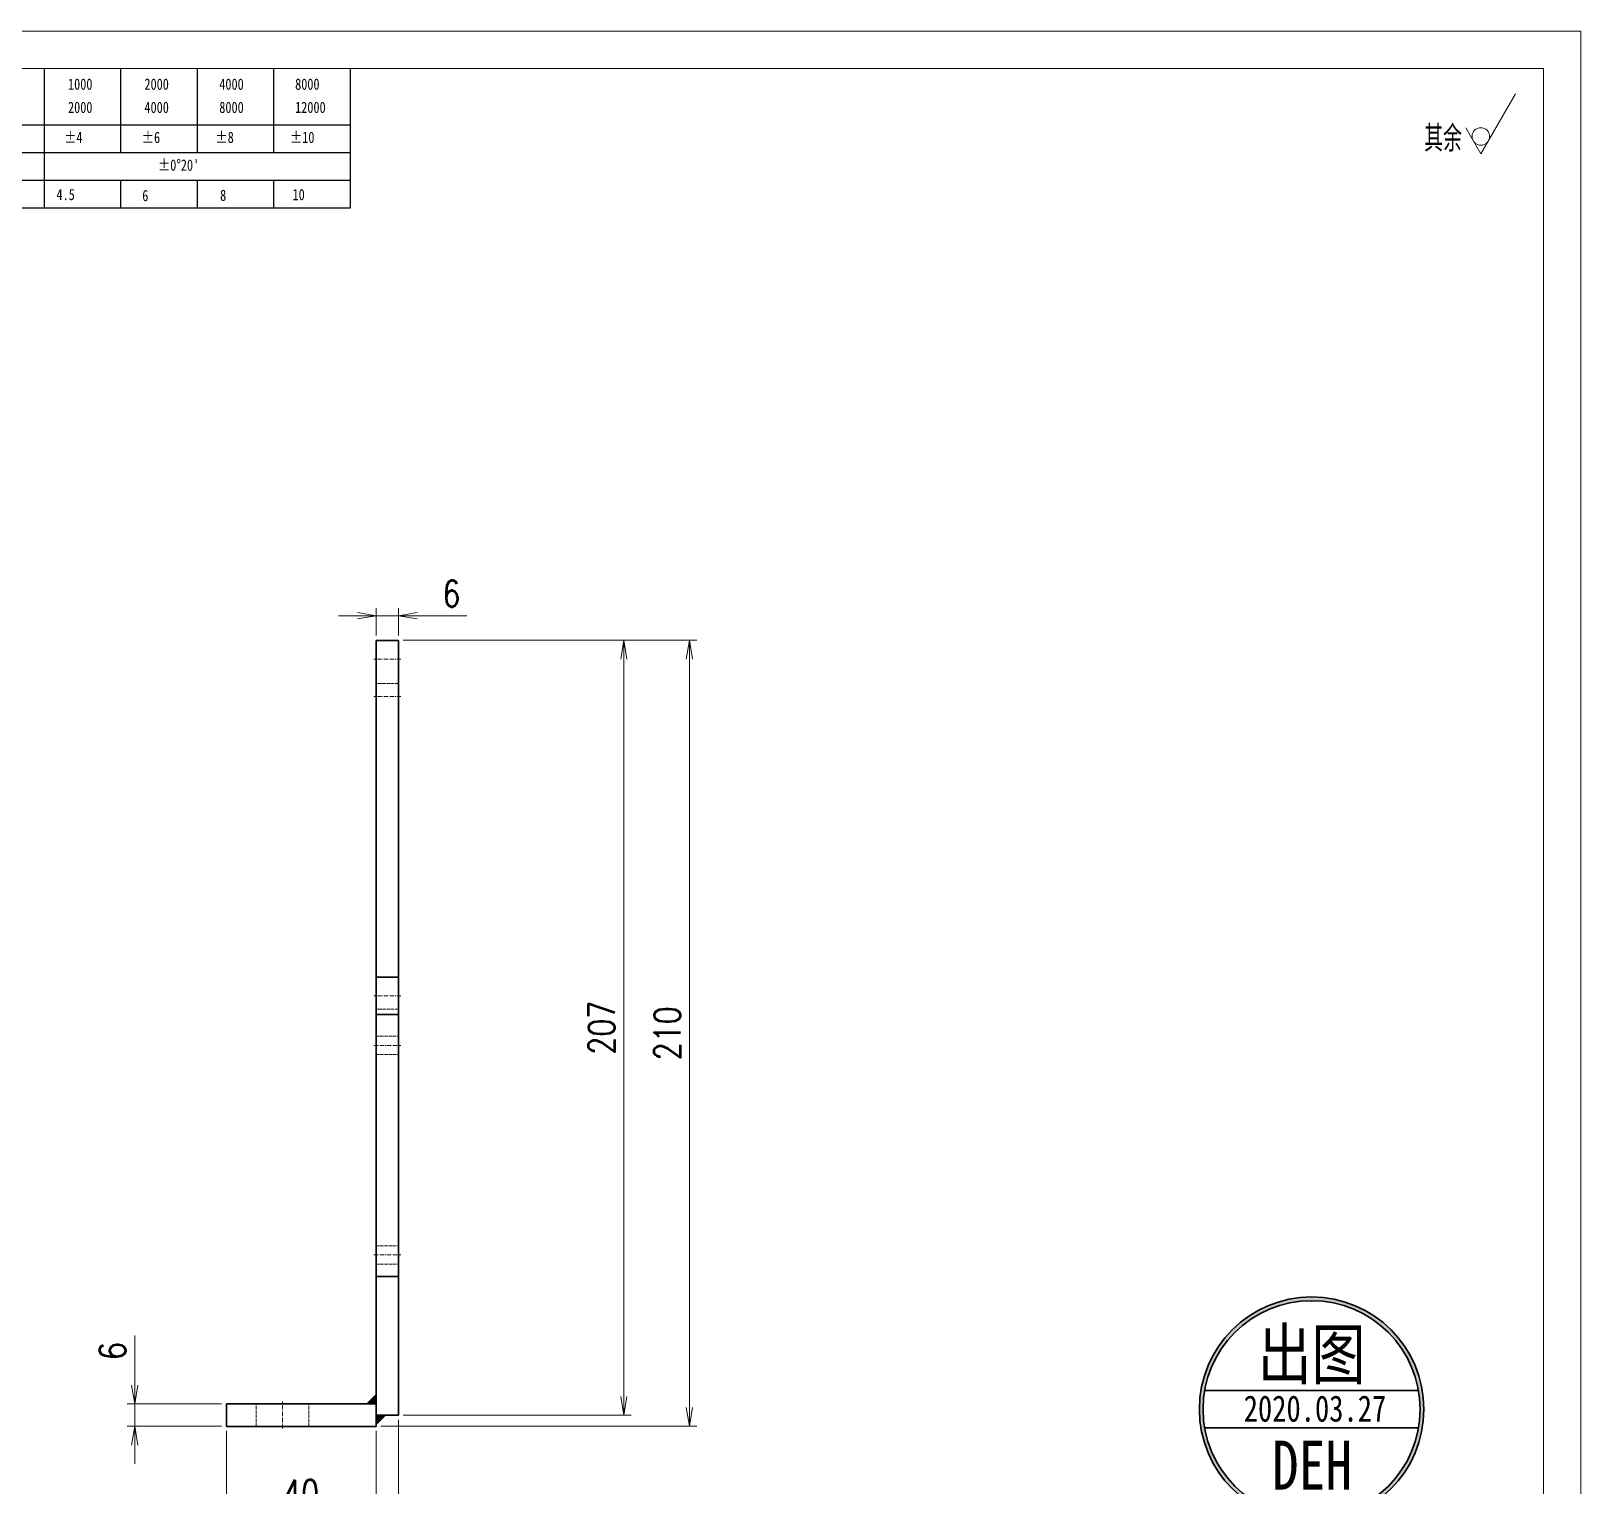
# Model space of a CAD drawing. Header units: millimetres. Extents: x 1333 to 58474, y -42879 to 3618.
# Drawn here: x 58059.8 to 58473.9, y 2798 to 3186.8 of the extents above; entities that cross this region are included whole.
import ezdxf
from ezdxf.enums import TextEntityAlignment as Align

# ---------------------------------------------------------------- set-up
doc = ezdxf.new("R2010")
doc.units = ezdxf.units.MM
doc.header["$LTSCALE"] = 0.5
for name, pattern in [('AM_ISO02W050x2', [3.75, 3, -0.75]), ('AM_ISO08W050x2', [9, 6, -0.75, 1.5, -0.75]), ('DASHDOT', [18.5, 12, -3, 0.5, -3]), ('DASHED', [15, 12, -3]), ('DOT2', [0.125, 0, -0.125])]:
    doc.linetypes.add(name, pattern=pattern)
for name, color, linetype, lineweight in [('中心线', 2, 'AM_ISO08W050x2', 18), ('印章专用-出图', 1, 'Continuous', 80), ('图框', 7, 'Continuous', 18), ('标注线', 3, 'Continuous', 18), ('粗实线', 7, 'Continuous', 35), ('虚线', 1, 'AM_ISO02W050x2', 18)]:
    doc.layers.add(name, color=color, linetype=linetype, lineweight=lineweight)
doc.layers.add('图\\M+19E79\\M+195B6\\M+18E9A', color=7, linetype='Continuous')
doc.layers.add('打印', color=7, linetype='Continuous', lineweight=15, plot=False)
doc.layers.add('打印-禁用', color=7, linetype='Continuous', lineweight=15, plot=False)
doc.styles.add('DIM', font='romans.shx', dxfattribs={"width": 0.8, "bigfont": 'bigfont.shx'})
doc.styles.add('国标', font='simfang.ttf', dxfattribs={"width": 0.8})
doc.styles.add('机械长仿宋', font='gbenor.shx', dxfattribs={"height": 1, "bigfont": 'gbcbig.shx'})
doc.dimstyles.new('DEH 1-2$0', dxfattribs={"dimscale": 2, "dimtxt": 3.5, "dimasz": 2.5, "dimexe": 1, "dimexo": 0.625, "dimgap": 1.2, "dimtad": 1, "dimdsep": 46, "dimtxsty": 'DIM', "dimblk": 'OPEN', "dimcen": 0, "dimclrd": 8, "dimclre": 8, "dimclrt": 2, "dimazin": 2, "dimtfac": 0.5, "dimtmove": 0, "dimatfit": 3, "dimldrblk": 'OPEN', "dimfxl": 0, "dimtolj": 2, "dimlwd": 13, "dimlwe": 13, "dimarcsym": 0})

# ---------------------------------------------------------------- blocks, each defined once
blk = doc.blocks.new('GZDEH零件A3图框V01版')
at = {"layer": '图\\M+19E79\\M+195B6\\M+18E9A', "color": 9}
for p, q in [((3072.2, -1561.98), (3072.2, -1554.46)), ((3082.42, -1561.98), (3082.42, -1554.46)), ((3092.64, -1561.98), (3092.64, -1554.46)), ((3102.86, -1561.98), (3102.86, -1554.46)), ((3113.09, -1573.08), (3113.09, -1554.46)), ((2996.09, -1561.98), (3113.09, -1561.98)), ((3072.2, -1573.08), (3072.2, -1561.98)), ((3082.42, -1565.68), (3082.42, -1561.98)), ((3092.64, -1565.68), (3092.64, -1561.98)), ((3102.86, -1565.68), (3102.86, -1561.98)), ((2996.09, -1565.68), (3113.09, -1565.68)), ((2996.09, -1569.38), (3113.09, -1569.38)), ((3082.42, -1573.08), (3082.42, -1569.48)), ((3092.64, -1573.08), (3092.64, -1569.38)), ((3102.86, -1573.08), (3102.86, -1569.38)), ((2990.09, -1573.08), (3113.09, -1573.08))]:
    blk.add_line(p, q, dxfattribs=at)
at = {"layer": '图框', "linetype": 'Continuous'}
for p, q in [((3272.49, -1554.46), (2882.49, -1554.46)), ((3272.49, -1832.96), (3272.49, -1554.46))]:
    blk.add_line(p, q, dxfattribs=at)
at = {"layer": '打印-禁用', "linetype": 'Continuous'}
for p, q in [((3277.49, -1549.46), (2857.49, -1549.46)), ((3277.49, -1846.46), (3277.49, -1549.46))]:
    blk.add_line(p, q, dxfattribs=at)
at = {"layer": '图\\M+19E79\\M+195B6\\M+18E9A', "color": 9, "style": '国标', "width": 0.8}
for s, p in [('1000', (3075.36, -1557.31)), ('2000', (3085.57, -1557.31)), ('4000', (3095.57, -1557.31)), ('8000', (3105.7, -1557.31)), ('2000', (3075.36, -1560.41)), ('4000', (3085.57, -1560.41)), ('8000', (3095.57, -1560.41)), ('12000', (3105.7, -1560.41)), ('±4', (3074.85, -1564.42)), ('±6', (3085.22, -1564.42)), ('±8', (3095.06, -1564.42)), ('±10', (3105.02, -1564.42)), ("±0%%D20'", (3087.38, -1568.12)), ('4.5', (3073.82, -1572.05)), ('6', (3085.28, -1572.19)), ('8', (3095.68, -1572.15)), ('10', (3105.36, -1572.06))]:
    blk.add_text(s, height=1.5, dxfattribs=at).set_placement(p)
blk = doc.blocks.new('DEH A3')
at = {"layer": '图框'}
blk.add_blockref('GZDEH零件A3图框V01版', (-2857.49, 1846.46), dxfattribs=at)
blk = doc.blocks.new('FINISHER_NON')
at = {"layer": '标注线'}
for p, q in [((0, 0), (4.62, 8)), ((-2.02, 3.5), (0, 0))]:
    blk.add_line(p, q, dxfattribs=at)
blk.add_circle((0, 2.33), 1.17, dxfattribs=at)
blk = doc.blocks.new('其余不去材料')
at = {"layer": '标注线'}
blk.add_blockref('FINISHER_NON', (0, 0), dxfattribs=at)
at = {"layer": '标注线', "color": 7, "linetype": 'DOT2', "style": '机械长仿宋'}
blk.add_text('其余', height=3.5, dxfattribs=at).set_placement((-7.56, 0.3))
blk = doc.blocks.new('_Open')
at = {"color": 0, "linetype": 'ByBlock', "lineweight": -2}
for p, q in [((-1, 0.167), (0, 0)), ((-1, -0.167), (0, 0)), ((0, 0), (-1, 0))]:
    blk.add_line(p, q, dxfattribs=at)
blk = doc.blocks.new('*D45')
at = {"layer": 'Defpoints', "color": 0, "transparency": 16777216}
for p in [(58157.98, 3023.98), (58235.71, 3023.98), (58151.98, 2813.98)]:
    blk.add_point(p, dxfattribs=at)
at = {"layer": '标注线', "color": 8, "lineweight": 13, "transparency": 16777216}
for p, q in [((58159.23, 3023.98), (58237.71, 3023.98)), ((58235.71, 2818.98), (58235.71, 3018.98)), ((58153.23, 2813.98), (58237.71, 2813.98))]:
    blk.add_line(p, q, dxfattribs=at)
at = {"layer": '标注线', "color": 8, "lineweight": 13, "transparency": 16777216, "xscale": 5, "yscale": 5, "zscale": 5}
for p, rotation in [((58235.71, 3023.98), 90), ((58235.71, 2813.98), 270)]:
    blk.add_blockref('_Open', p, dxfattribs=dict(at, rotation=rotation))
at = {"layer": '标注线', "color": 2, "transparency": 16777216, "insert": (58229.81, 2918.98), "char_height": 7, "attachment_point": 5, "rotation": 90, "style": 'DIM'}
blk.add_mtext('\\A2;210', dxfattribs=at)
blk = doc.blocks.new('*D46')
at = {"layer": 'Defpoints', "color": 0, "transparency": 16777216}
for p in [(58157.98, 3023.98), (58218.19, 3023.98), (58157.98, 2816.98)]:
    blk.add_point(p, dxfattribs=at)
at = {"layer": '标注线', "color": 8, "lineweight": 13, "transparency": 16777216}
for p, q in [((58159.23, 3023.98), (58220.19, 3023.98)), ((58218.19, 2821.98), (58218.19, 3018.98)), ((58159.23, 2816.98), (58220.19, 2816.98))]:
    blk.add_line(p, q, dxfattribs=at)
at = {"layer": '标注线', "color": 8, "lineweight": 13, "transparency": 16777216, "xscale": 5, "yscale": 5, "zscale": 5}
for p, rotation in [((58218.19, 3023.98), 90), ((58218.19, 2816.98), 270)]:
    blk.add_blockref('_Open', p, dxfattribs=dict(at, rotation=rotation))
at = {"layer": '标注线', "color": 2, "transparency": 16777216, "insert": (58212.29, 2920.48), "char_height": 7, "attachment_point": 5, "rotation": 90, "style": 'DIM'}
blk.add_mtext('\\A2;207', dxfattribs=at)
blk = doc.blocks.new('*D49')
at = {"layer": 'Defpoints', "color": 0, "transparency": 16777216}
for p in [(58111.98, 2813.98), (58151.98, 2813.98), (58151.98, 2790.26)]:
    blk.add_point(p, dxfattribs=at)
at = {"layer": '标注线', "color": 8, "lineweight": 13, "transparency": 16777216}
for p, q in [((58111.98, 2812.73), (58111.98, 2788.26)), ((58151.98, 2812.73), (58151.98, 2788.26)), ((58116.98, 2790.26), (58146.98, 2790.26))]:
    blk.add_line(p, q, dxfattribs=at)
at = {"layer": '标注线', "color": 8, "lineweight": 13, "transparency": 16777216, "xscale": 5, "yscale": 5, "zscale": 5, "rotation": 180}
blk.add_blockref('_Open', (58111.98, 2790.26), dxfattribs=at)
at = {"layer": '标注线', "color": 8, "lineweight": 13, "transparency": 16777216, "xscale": 5, "yscale": 5, "zscale": 5}
blk.add_blockref('_Open', (58151.98, 2790.26), dxfattribs=at)
at = {"layer": '标注线', "color": 2, "transparency": 16777216, "insert": (58131.98, 2796.16), "char_height": 7, "attachment_point": 5, "style": 'DIM'}
blk.add_mtext('\\A2;40', dxfattribs=at)
blk = doc.blocks.new('*D50')
at = {"layer": 'Defpoints', "color": 0, "transparency": 16777216}
for p in [(58157.98, 2816.98), (58111.98, 2813.98), (58157.98, 2772.03)]:
    blk.add_point(p, dxfattribs=at)
at = {"layer": '标注线', "color": 8, "lineweight": 13, "transparency": 16777216}
for p, q in [((58111.98, 2812.73), (58111.98, 2770.03)), ((58157.98, 2815.73), (58157.98, 2770.03)), ((58116.98, 2772.03), (58152.98, 2772.03))]:
    blk.add_line(p, q, dxfattribs=at)
at = {"layer": '标注线', "color": 8, "lineweight": 13, "transparency": 16777216, "xscale": 5, "yscale": 5, "zscale": 5, "rotation": 180}
blk.add_blockref('_Open', (58111.98, 2772.03), dxfattribs=at)
at = {"layer": '标注线', "color": 8, "lineweight": 13, "transparency": 16777216, "xscale": 5, "yscale": 5, "zscale": 5}
blk.add_blockref('_Open', (58157.98, 2772.03), dxfattribs=at)
at = {"layer": '标注线', "color": 2, "transparency": 16777216, "insert": (58134.98, 2777.93), "char_height": 7, "attachment_point": 5, "style": 'DIM'}
blk.add_mtext('\\A2;46', dxfattribs=at)
blk = doc.blocks.new('*D74')
at = {"layer": 'Defpoints', "color": 0, "transparency": 16777216}
for p in [(58087.49, 2819.98), (58111.98, 2819.98), (58111.98, 2813.98)]:
    blk.add_point(p, dxfattribs=at)
at = {"layer": '标注线', "color": 8, "lineweight": 13, "transparency": 16777216}
for p, q in [((58087.49, 2824.98), (58087.49, 2838.24)), ((58110.73, 2819.98), (58085.49, 2819.98)), ((58087.49, 2813.98), (58087.49, 2819.98)), ((58110.73, 2813.98), (58085.49, 2813.98)), ((58087.49, 2808.98), (58087.49, 2803.98))]:
    blk.add_line(p, q, dxfattribs=at)
at = {"layer": '标注线', "color": 8, "lineweight": 13, "transparency": 16777216, "xscale": 5, "yscale": 5, "zscale": 5}
for p, rotation in [((58087.49, 2819.98), 270), ((58087.49, 2813.98), 90)]:
    blk.add_blockref('_Open', p, dxfattribs=dict(at, rotation=rotation))
at = {"layer": '标注线', "color": 2, "transparency": 16777216, "insert": (58081.59, 2834.11), "char_height": 7, "attachment_point": 5, "rotation": 90, "style": 'DIM'}
blk.add_mtext('\\A2;6', dxfattribs=at)
blk = doc.blocks.new('*D75')
at = {"layer": 'Defpoints', "color": 0, "transparency": 16777216}
for p in [(58157.98, 3030.55), (58151.98, 3023.98), (58157.98, 3023.98)]:
    blk.add_point(p, dxfattribs=at)
at = {"layer": '标注线', "color": 8, "lineweight": 13, "transparency": 16777216}
for p, q in [((58151.98, 3025.23), (58151.98, 3032.55)), ((58157.98, 3025.23), (58157.98, 3032.55)), ((58146.98, 3030.55), (58141.98, 3030.55)), ((58151.98, 3030.55), (58157.98, 3030.55)), ((58162.98, 3030.55), (58176.25, 3030.55))]:
    blk.add_line(p, q, dxfattribs=at)
at = {"layer": '标注线', "color": 8, "lineweight": 13, "transparency": 16777216, "xscale": 5, "yscale": 5, "zscale": 5}
blk.add_blockref('_Open', (58151.98, 3030.55), dxfattribs=at)
at = {"layer": '标注线', "color": 8, "lineweight": 13, "transparency": 16777216, "xscale": 5, "yscale": 5, "zscale": 5, "rotation": 180}
blk.add_blockref('_Open', (58157.98, 3030.55), dxfattribs=at)
at = {"layer": '标注线', "color": 2, "transparency": 16777216, "insert": (58172.12, 3036.45), "char_height": 7, "attachment_point": 5, "style": 'DIM'}
blk.add_mtext('\\A2;6', dxfattribs=at)
blk = doc.blocks.new('WELDING_5')
at = {"layer": '粗实线'}
blk.add_hatch(color=256, dxfattribs=at).paths.add_polyline_path([(0, 5), (0, 0), (5, 0)])
for q in [(0, 5), (5, 0)]:
    blk.add_line((0, 0), q, dxfattribs=at)
blk.add_lwpolyline([(0, 5), (5, 0)], dxfattribs=at)
blk = doc.blocks.new('出图章')
at = {"layer": '印章专用-出图'}
h = blk.add_hatch(color=256, dxfattribs=at)
h.paths.add_polyline_path([(-15, 0, 1), (15, 0, 1)])
h.paths.add_polyline_path([(14.5, 0, -1), (-14.5, 0, -1)], flags=16)
h.paths.add_polyline_path([(-7.31, -12.35), (7.41, -12.35), (7.41, -2.73), (-7.31, -2.73)], flags=8)
at = {"layer": '印章专用-出图', "lineweight": 35}
for p, q in [((-14.28, 2.5), (14.28, 2.5)), ((-14.28, -2.5), (14.28, -2.5))]:
    blk.add_line(p, q, dxfattribs=at)
for radius in [15, 14.5]:
    blk.add_circle((0, 0), radius, dxfattribs=at)
at = {"layer": '印章专用-出图', "color": 4, "style": '国标', "width": 0.8}
blk.add_text('DEH', height=6.562, dxfattribs=at).set_placement((0.05, -10.74), align=Align.CENTER)
at = {"layer": '印章专用-出图', "color": 3, "style": '国标', "width": 0.8}
blk.add_attdef('出图', text='', height=6.6, dxfattribs=at).set_placement((0, 7.35), align=Align.MIDDLE_CENTER)
at = {"layer": '印章专用-出图', "color": 2, "style": '国标', "width": 0.8}
blk.add_attdef('XXXX.XX.XX', text='', height=3.5, dxfattribs=at).set_placement((0.45, 0.1), align=Align.MIDDLE_CENTER)
blk = doc.blocks.new('YZ-CT')
at = {"layer": '印章专用-出图'}
blk.add_blockref('出图章', (0.63, 0), dxfattribs=at).add_auto_attribs({'出图': '出图', 'XXXX.XX.XX': '2020.03.27'})

msp = doc.modelspace()

# ---------------------------------------------------------------- linework, layer by layer
at = {"color": 7, "lineweight": 35, "ltscale": 0.125}
for p, q in [((58151.983, 3023.975), (58151.983, 3018.975)), ((58157.983, 3023.975), (58157.983, 3018.975))]:
    msp.add_line(p, q, dxfattribs=at)
at = {"color": 7, "lineweight": 35, "ltscale": 0.15}
for p, q in [((58157.983, 3023.975), (58151.983, 3023.975)), ((58151.983, 2933.975), (58157.983, 2933.975)), ((58157.983, 2923.975), (58151.983, 2923.975)), ((58157.983, 2853.975), (58151.983, 2853.975)), ((58111.983, 2813.975), (58111.983, 2819.975)), ((58151.983, 2813.975), (58151.983, 2819.975)), ((58151.983, 2816.975), (58157.983, 2816.975))]:
    msp.add_line(p, q, dxfattribs=at)
at = {"color": 7, "lineweight": 35}
for p, q in [((58151.983, 2933.975), (58151.983, 3018.975)), ((58157.983, 2933.975), (58157.983, 3018.975)), ((58151.983, 2853.975), (58151.983, 2923.975)), ((58157.983, 2853.975), (58157.983, 2923.975)), ((58151.983, 2853.975), (58151.983, 2816.975)), ((58157.983, 2853.975), (58157.983, 2816.975)), ((58151.983, 2819.975), (58111.983, 2819.975)), ((58151.983, 2813.975), (58111.983, 2813.975))]:
    msp.add_line(p, q, dxfattribs=at)
at = {"color": 7, "lineweight": 35, "ltscale": 0.25}
for p, q in [((58151.983, 2933.975), (58151.983, 2923.975)), ((58157.983, 2933.975), (58157.983, 2923.975))]:
    msp.add_line(p, q, dxfattribs=at)
at = {"layer": '中心线', "linetype": 'DASHDOT', "lineweight": 13, "ltscale": 0.180015}
for p, q in [((58158.583, 3018.975), (58151.383, 3018.975)), ((58158.583, 3008.975), (58151.383, 3008.975)), ((58158.583, 2928.975), (58151.383, 2928.975))]:
    msp.add_line(p, q, dxfattribs=at)
at = {"layer": '中心线', "linetype": 'DASHDOT', "lineweight": 13, "ltscale": 0.18}
for p, q in [((58151.383, 2915.763), (58158.583, 2915.763)), ((58151.383, 2859.763), (58158.583, 2859.763)), ((58126.983, 2813.375), (58126.983, 2820.575))]:
    msp.add_line(p, q, dxfattribs=at)
at = {"layer": '打印'}
msp.add_lwpolyline([(57633.934, 3186.777), (58473.934, 3186.777), (58473.934, 2592.777), (57633.934, 2592.777)], close=True, dxfattribs=at)
at = {"layer": '虚线', "linetype": 'DASHED', "lineweight": 13, "ltscale": 0.15}
for p, q in [((58157.983, 3012.475), (58151.983, 3012.475)), ((58157.983, 3012.475), (58151.983, 3012.475)), ((58151.983, 2933.975), (58157.983, 2933.975)), ((58157.983, 2925.475), (58151.983, 2925.475)), ((58157.983, 2925.475), (58151.983, 2925.475)), ((58151.983, 2918.222), (58157.983, 2918.222)), ((58151.983, 2918.222), (58157.983, 2918.222)), ((58151.983, 2913.305), (58157.983, 2913.305)), ((58151.983, 2913.305), (58157.983, 2913.305)), ((58151.983, 2862.222), (58157.983, 2862.222)), ((58151.983, 2862.222), (58157.983, 2862.222)), ((58151.983, 2857.305), (58157.983, 2857.305)), ((58151.983, 2857.305), (58157.983, 2857.305)), ((58119.983, 2813.975), (58119.983, 2819.975)), ((58133.983, 2813.975), (58133.983, 2819.975))]:
    msp.add_line(p, q, dxfattribs=at)

# ---------------------------------------------------------------- block references
at = {"layer": '印章专用-出图', "xscale": 2, "yscale": 2, "zscale": 2}
msp.add_blockref('YZ-CT', (58400.696, 2818.537), dxfattribs=at)
at = {"layer": '图框', "xscale": 2, "yscale": 2, "zscale": 2}
msp.add_blockref('DEH A3', (57633.934, 2592.777), dxfattribs=at)
at = {"layer": '标注线', "xscale": 2, "yscale": 2, "zscale": 2}
msp.add_blockref('其余不去材料', (58447.167, 3153.95), dxfattribs=at)
at = {"layer": '粗实线', "xscale": 0.5, "yscale": 0.5, "zscale": 0.5}
for p, rotation in [((58151.983, 2819.975), 90), ((58151.983, 2816.975), 270)]:
    msp.add_blockref('WELDING_5', p, dxfattribs=dict(at, rotation=rotation))

# ---------------------------------------------------------------- dimensions: what is measured, and where the dimension line sits
at = {"layer": '标注线'}
for base, p1, p2, picture, middle in [((58157.983, 3030.551), (58151.983, 3023.975), (58157.983, 3023.975), '*D75', (58172.116, 3036.451)), ((58157.983, 2772.026), (58111.983, 2813.975), (58157.983, 2816.975), '*D50', (58134.983, 2777.926)), ((58151.983, 2790.261), (58111.983, 2813.975), (58151.983, 2813.975), '*D49', (58131.983, 2796.161))]:
    dim = msp.add_linear_dim(base=base, p1=p1, p2=p2, dimstyle='DEH 1-2$0', dxfattribs=at)
    dim.commit()
    dim.dimension.update_dxf_attribs({"geometry": picture, "text_midpoint": middle})
for base, p1, p2, picture, middle in [((58235.709, 3023.975), (58151.983, 2813.975), (58157.983, 3023.975), '*D45', (58229.809, 2918.975)), ((58218.194, 3023.975), (58157.983, 2816.975), (58157.983, 3023.975), '*D46', (58212.294, 2920.475)), ((58087.487, 2819.975), (58111.983, 2813.975), (58111.983, 2819.975), '*D74', (58081.587, 2834.109))]:
    dim = msp.add_linear_dim(base=base, p1=p1, p2=p2, angle=90, dimstyle='DEH 1-2$0', dxfattribs=at)
    dim.commit()
    dim.dimension.update_dxf_attribs({"geometry": picture, "text_midpoint": middle})

doc.saveas('drawing.dxf')
